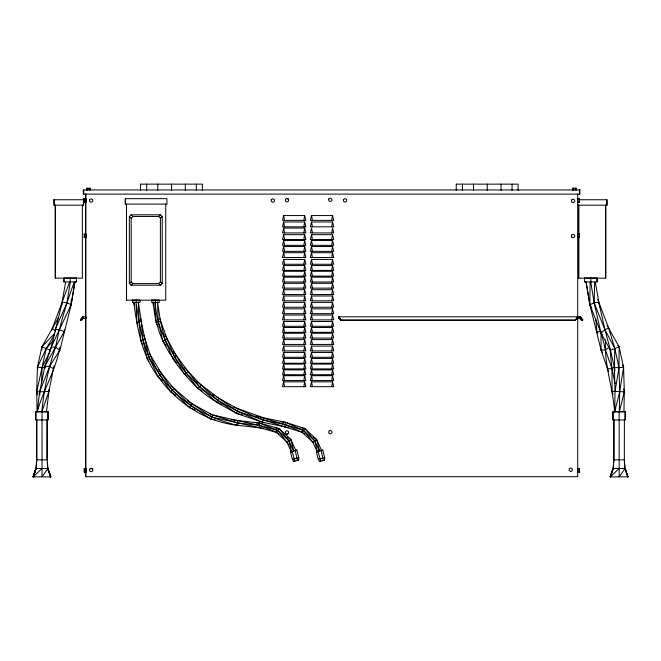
<?xml version="1.0" encoding="UTF-8"?>
<svg xmlns="http://www.w3.org/2000/svg" width="661" height="661" viewBox="0 0 661 661"><rect width="100%" height="100%" fill="white"/><g stroke="black" fill="none" stroke-linecap="round" stroke-linejoin="round"><path stroke-width="0.99" d="M42.023 411.654L42.031 476.862L47.906 468.5L47.195 459.825L47.228 419.834M47.038 459.825L47.063 419.834M54.152 205.174L54.152 199.746M82.666 316.801L81.196 320.436L83.071 318.478L83.071 316.801L80.419 319.907L82.666 316.801L86.17 316.801L86.17 318.478L82.666 318.478L81.196 320.436L80.419 319.907M83.46 205.174L83.46 199.746M83.724 194.103L83.724 189.947M83.856 201.374L83.864 198.688L86.112 198.697L86.112 202.266L83.864 202.266L83.856 201.374L83.864 202.266M85.5 471.549L85.5 476.705L577.706 476.705L577.706 194.103M85.5 469.484L85.5 237.423M85.5 234.325L85.5 202.357M85.5 199.258L85.5 194.103M85.913 476.705L85.913 194.103M86.112 469.459L86.104 472.128L84.253 472.136L84.253 468.558L86.104 468.566L86.112 469.459L84.253 469.45L84.253 468.558M86.12 234.936L86.112 237.613L84.253 237.613L84.253 234.035L86.112 234.044L86.12 234.936L84.261 234.936L84.253 234.035M89.615 469.153L89.615 470.946L91.16 471.838L92.714 470.946L92.714 469.153L91.16 468.261L89.615 469.153M125.334 204.092L125.334 198.664L166.919 198.664L166.919 204.092L125.334 204.092L125.375 198.664M140.504 190.442L140.504 184.138L202.431 184.138L202.39 190.442M140.545 190.442L140.545 184.138M146.701 190.442L146.701 184.138M157.764 190.442L157.764 184.138M162.226 283.528L162.226 216.511L160.483 214.825L131.093 214.825L129.349 216.511L129.349 283.528L131.093 285.213L160.483 285.213L162.226 283.528L160.392 281.892L160.392 218.147L158.648 216.461L132.935 216.461L131.093 214.825M165.754 204.092L165.729 300.185L126.499 300.185L126.499 204.092L126.532 300.185M171.546 190.442L171.546 184.138M185.311 190.442L185.311 184.138M196.334 190.442L196.334 184.138M288.535 433.352L288.535 431.559L286.981 430.666L285.436 431.559L285.436 433.352L286.981 434.244L288.535 433.352L286.981 434.236M288.535 199.308L288.535 201.093L286.981 201.993L285.436 201.093L285.436 199.308L286.981 198.407L288.535 199.308L286.981 198.416M338.878 318.478L338.886 316.801L341.076 319.907L575.177 319.907L577.35 318.478L575.177 320.436L341.068 320.436L338.886 318.478L338.886 316.801L580.548 316.801L582.795 319.907L581.622 320.436L580.135 318.478L582.795 319.907M456.239 190.442L456.272 184.138M462.436 190.442L462.436 184.138M473.499 190.442L473.499 184.138M487.281 190.442L487.281 184.138M501.046 190.442L501.046 184.138M512.06 190.442L512.06 184.138M518.125 190.442L518.158 184.138L456.239 184.138M571.542 236.952L571.542 235.167L573.087 234.267L574.64 235.167L574.64 236.952L573.087 237.853L571.542 236.952L571.542 235.167M571.542 201.812L571.542 200.027L573.087 199.135L574.64 200.027L574.64 201.812L573.087 202.712L571.542 201.812L571.542 200.027M577.574 469.459L577.574 472.128L579.433 472.136L579.433 468.558L577.574 468.566L577.574 469.459L579.433 469.45L579.433 468.558M577.582 234.936L577.574 237.613L579.433 237.613L579.433 234.035L577.574 234.044L577.582 234.936L579.441 234.936L579.433 234.035M577.54 205.174L577.54 201.555M579.433 198.688L579.433 202.266L577.574 202.266L577.574 198.697L577.582 199.589L579.441 199.581L579.433 198.688L577.185 198.697M579.482 194.103L579.482 189.947L579.912 189.947L579.912 194.103L83.294 194.103L83.294 189.947L579.912 189.947M575.177 320.436L577.35 316.801L577.45 318.478L580.548 316.801L580.548 318.478L581.622 320.436L582.391 319.907L580.135 316.801M606.848 205.174L606.848 199.746M619.167 411.654L619.175 476.862L625.05 468.5L624.339 459.825L624.372 419.834M47.922 419.942L47.956 411.654M89.59 190.104L89.59 188.245M575.516 190.104L575.524 188.245M625.066 419.942L625.108 411.654M54.028 365.814L48.897 391.419L46.477 411.894L37.223 411.844C43.296 389.775 56.061 369.598 59.92 347.058M84.253 237.613L84.261 236.721L86.12 236.721L86.112 237.613M84.253 472.136L84.253 471.243L86.112 471.243L86.104 472.128M86.112 198.697L86.112 199.589L84.261 199.581L84.253 198.688L84.253 202.266L84.253 201.374L86.12 201.374M90.483 190.104L90.483 188.245L86.508 188.245L86.508 190.104M341.076 319.907L341.068 320.436L338.886 316.801M576.409 190.104L576.417 188.245L572.434 188.245L572.434 190.104M579.036 199.581L579.044 198.688L579.044 199.581M74.222 282.156C66.381 303.316 59.821 324.997 55.598 347.182C48.311 368.07 43.899 389.858 41.866 411.869L48.897 391.419L48.906 389.428M76.428 278.033L76.519 281.916L63.886 281.916L63.902 278.033L76.502 278.033M63.96 281.916L63.96 278.033M132.522 302.408L132.539 300.069L140.082 300.069L140.091 302.408L132.522 302.408L132.547 300.069M584.555 278.033L584.498 281.916L597.114 281.916L597.081 278.033L584.498 278.033M617.779 345.439L619.142 346.876L618.985 367.524L619.688 391.634L619.324 411.869L624.298 391.849L623.596 367.334L619.142 346.876L607.145 325.526M590.116 282.412L589.843 304.754L601.089 350.132L608.442 371.656M605.608 339.721C603.766 364.261 613.111 387.602 614.523 411.894L615.077 406.829M623.662 388.932L624.298 391.849L623.934 411.844L614.68 411.894L615.052 391.419L614.35 367.714L614.837 348.537L608.715 328.187L597.718 299.408M44.799 368.276L44.849 366.244L51.269 346.951L62.241 302.275L66.943 302.812L71.157 304.754L59.911 350.132L49.558 366.491L39.652 391.849L37.223 411.844M594.66 282.387L594.14 302.812L601.006 333.152L610.508 350.206L615.011 370.705M38.082 407.036L37.066 411.844L36.702 391.849L37.404 367.334L41.858 346.876L58.565 317.536M41.569 383.595L42.04 367.524L46.187 348.537L54.574 334.416M231.73 419.826L259.376 422.99L259.129 427.617L276.381 432.327L278.901 434.029M298.648 460.172L297.4 460.494L298.648 460.172L298.797 457.643L296.88 450.091L295.252 450.505L297.417 460.494L293.699 461.436L292.36 459.288L290.419 451.744L296.88 450.091M322.766 450.091L316.313 451.744L318.247 459.288L319.594 461.436L324.543 460.172L324.683 457.643L322.766 450.091L321.147 450.505M62.084 304.308L62.241 302.275M42.023 468.5L33.24 476.862L36.124 468.5L36.801 459.825L36.801 419.834M619.167 468.5L610.384 476.862L613.268 468.5L613.953 459.825L613.945 419.834M39.974 394.848L39.652 391.849L44.849 366.244L64.1 331.797L64.274 329.756M51.071 348.917L51.269 346.951L71.157 304.754L75.04 281.437M622.34 364.649L623.596 367.334L619.688 391.634L614.68 411.894M70.43 281.404L66.943 302.812L55.202 329.542L59.316 329.632L64.1 331.797M74.982 281.437L71.099 304.754L69.62 308.538M65.613 282.297L61.531 305.2M303.771 220.394L304.688 215.56L283.668 215.56L282.52 220.394L305.836 220.394L304.688 215.56M303.771 226.806L304.688 221.972L283.668 221.972L282.52 226.806L305.836 226.806L304.688 221.972M303.771 232.92L304.688 228.086L283.668 228.086L282.52 232.92L305.836 232.92L304.688 228.086M303.771 239.489L304.688 234.655L283.668 234.655L282.52 239.489L305.836 239.489L304.688 234.655M303.771 245.355L304.688 240.521L283.668 240.521L282.52 245.355L305.836 245.355L304.688 240.521M303.771 251.362L304.688 246.528L283.668 246.528L282.52 251.362L305.836 251.362L304.688 246.528M303.771 257.534L304.688 252.7L283.668 252.7L282.52 257.534L305.836 257.534L304.688 252.7M303.771 264.276L304.688 259.442L283.668 259.442L282.52 264.276L305.836 264.276L304.688 259.442M303.771 270.407L304.688 265.573L283.66 265.573L282.52 270.407L305.836 270.407L304.688 265.573M303.771 276.124L304.688 271.291L283.66 271.291L282.52 276.124L305.836 276.124L304.688 271.291M303.771 282.007L304.688 277.174L283.66 277.174L282.52 282.007L305.836 282.007L304.688 277.174M303.771 288.138L304.688 283.305L283.66 283.305L282.52 288.138L305.836 288.138L304.688 283.305M303.771 294.542L304.688 289.708L283.66 289.708L282.52 294.542L305.836 294.542L304.688 289.708M303.771 300.813L304.688 295.979L283.66 295.979L282.52 300.813L305.836 300.813L304.688 295.979M303.771 307.241L304.688 302.408L283.66 302.408L282.52 307.241L305.836 307.241L304.688 302.408M303.771 313.661L304.688 308.827L283.66 308.827L282.52 313.661L305.836 313.661L304.688 308.827M303.771 319.883L304.688 315.049L283.66 315.049L282.52 319.883L305.836 319.883L304.688 315.049M303.771 326.311L304.688 321.477L283.66 321.477L282.52 326.311L305.836 326.311L304.688 321.477M303.771 332.334L304.688 327.501L283.66 327.501L282.52 332.334L305.836 332.334L304.688 327.501M303.771 338.085L304.688 333.251L283.66 333.251L282.52 338.085L305.836 338.085L304.688 333.251M303.771 344.431L304.688 339.597L283.66 339.597L282.52 344.431L305.836 344.431L304.688 339.597M303.771 350.925L304.688 346.091L283.66 346.091L282.52 350.925L305.836 350.925L304.688 346.091M303.771 357.287L304.688 352.453L283.66 352.453L282.52 357.287L305.836 357.287L304.688 352.453M303.771 363.277L304.688 358.444L283.66 358.444L282.52 363.277L305.836 363.277L304.688 358.444M331.64 220.394L332.557 215.56L311.529 215.56L310.381 220.394L333.698 220.394L332.557 215.56M303.771 368.912L304.688 364.079L283.66 364.079L282.52 368.912L305.836 368.912L304.688 364.079M331.64 226.806L332.557 221.972L311.529 221.972L310.381 226.806L333.698 226.806L332.557 221.972M303.771 374.704L304.688 369.871L283.66 369.871L282.52 374.704L305.836 374.704L304.688 369.871M331.64 232.92L332.557 228.086L333.698 232.92L310.381 232.92L311.529 228.086L312.455 232.92M303.771 380.538L304.688 375.704L283.66 375.704L282.52 380.538L305.836 380.538L304.688 375.704M331.64 239.489L332.557 234.655L311.529 234.655L310.381 239.489L333.698 239.489L332.557 234.655M303.771 386.685L304.688 381.851L283.66 381.851L282.52 386.685L305.836 386.685L304.688 381.851M331.64 245.355L332.557 240.521L311.529 240.521L310.381 245.355L333.698 245.355L332.557 240.521M331.64 251.362L332.557 246.528L311.529 246.528L310.381 251.362L333.698 251.362L332.557 246.528M331.64 257.534L332.557 252.7L311.529 252.7L310.381 257.534L333.698 257.534L332.557 252.7M331.64 264.276L332.557 259.442L311.529 259.442L310.381 264.276L333.698 264.276L332.557 259.442M331.64 270.407L332.557 265.573L311.529 265.573L310.381 270.407L333.698 270.407L332.557 265.573M331.64 276.124L332.557 271.291L311.529 271.291L310.381 276.124L333.698 276.124L332.557 271.291M331.64 282.007L332.557 277.174L311.529 277.174L310.381 282.007L333.698 282.007L332.557 277.174M331.64 288.138L332.557 283.305L311.529 283.305L310.381 288.138L333.698 288.138L332.557 283.305M331.64 294.542L332.557 289.708L311.529 289.708L310.381 294.542L333.698 294.542L332.557 289.708M331.64 300.813L332.557 295.979L311.529 295.979L310.381 300.813L333.698 300.813L332.557 295.979M331.64 307.241L332.557 302.408L311.529 302.408L310.381 307.241L333.698 307.241L332.557 302.408M331.64 313.661L332.557 308.827L311.529 308.827L310.381 313.661L333.698 313.661L332.557 308.827M331.64 319.883L332.557 315.049L311.529 315.049L310.381 319.883L333.698 319.883L332.557 315.049M331.64 326.311L332.557 321.477L311.529 321.477L310.381 326.311L333.698 326.311L332.557 321.477M331.64 332.334L332.557 327.501L311.529 327.501L310.381 332.334L333.698 332.334L332.557 327.501M331.64 338.085L332.557 333.251L311.529 333.251L310.381 338.085L333.698 338.085L332.557 333.251M331.64 344.431L332.557 339.597L311.529 339.597L310.381 344.431L333.698 344.431L332.557 339.597M331.64 350.925L332.557 346.091L311.529 346.091L310.381 350.925L333.698 350.925L332.557 346.091M331.64 357.287L332.557 352.453L311.529 352.453L310.381 357.287L333.698 357.287L332.557 352.453M331.64 363.277L332.557 358.444L311.529 358.444L310.381 363.277L333.698 363.277L332.557 358.444M331.64 368.912L332.557 364.079L311.529 364.079L310.381 368.912L333.698 368.912L332.557 364.079M331.64 374.704L332.557 369.871L311.529 369.871L310.381 374.704L333.698 374.704L332.557 369.871M331.64 380.538L332.557 375.704L311.529 375.704L310.381 380.538L333.698 380.538L332.557 375.704M331.64 386.685L332.557 381.851L311.529 381.851L310.381 386.685L333.698 386.685L332.557 381.851M209.595 413.67L212.437 414.877L237.737 420.66L236.82 425.197C204.869 421.569 176.661 402.392 158.07 376.654C141.702 355.205 137.306 328.071 133.696 302.052L134.505 305.027M37.446 394.848L36.702 391.849L42.04 367.524L50.492 350.206L41.858 346.876L41.883 349.975M233.548 407.085L263.665 417.81L262.475 422.288L288.403 427.543M321.725 450.802L316.669 439.557L304.845 428.543L285.709 422.338L284.379 426.775L302.176 432.327L304.688 434.029M51.698 330.128L69.537 282.181M187.749 400.863L191.839 403.673L212.437 414.877L210.933 419.256L214.99 419.818M216.238 396.74L238.224 409.093L236.721 413.472L262.475 422.288L264.524 422.495M36.107 468.5L33.207 476.862L36.124 468.5L47.906 468.5L50.806 476.862L33.05 476.862L35.95 468.5L36.644 459.825L36.644 419.834M613.251 468.5L610.359 476.862L613.268 468.5L625.05 468.5L627.95 476.862L610.194 476.862L613.094 468.5L613.788 459.825L613.788 419.834M37.735 369.359L37.404 367.334L46.187 348.537L53.417 340.481M82.666 318.478L81.592 320.436L80.816 319.907L83.071 318.478M170.902 385.743L191.839 403.673L189.401 407.614L194.97 409.977M196.59 381.405L218.857 398.294L216.42 402.235L236.721 413.472L242.579 414.934M295.938 450.802L290.873 439.557L279.058 428.543L276.381 432.327L259.261 425.304L237.737 420.66M319.519 451.438L314.752 440.854L304.845 428.543L302.176 432.327L285.048 424.552L255.898 415.876M41.858 346.876L54.789 333.202M160.483 285.213L158.648 283.577L132.935 283.577L131.192 281.892L131.192 218.147L132.935 216.461M158.648 283.577L160.392 281.892M143.718 335.168L150.518 355.659L147.172 358.865L149.056 361.294M164.771 334.466L176.305 355.659L172.967 358.865C185.758 377.216 201.365 394.972 221.914 404.59M149.626 353.809L161.416 373.448L158.07 376.654L162.532 380.934M173.331 351.528L188.03 371.391L184.683 374.597L187.046 376.53M158.268 369.4L173.884 388.594L170.538 391.799L148.849 357.262L142.958 339.961L139.107 321.874L136.017 302.019L136.852 322.444L137.868 325.369M236.721 413.472L217.643 400.26L201.316 385.289L197.97 388.494C178.04 363.063 156.764 335.714 155.178 302.019C153.559 324.064 162.796 345.761 176.487 362.583M602.32 334.615L601.006 333.152L604.873 329.575L608.715 328.187M158.648 216.461L160.483 214.825M160.392 218.147L162.226 216.511M129.349 283.528L131.192 281.892M131.093 285.213L132.935 283.577M609.012 347.438L605.418 349.9L601.089 350.132L601.006 331.706L596.9 331.797L595.768 318.519M293.872 451.339L290.873 439.557L287.039 442.159L276.381 432.327M319.668 451.339L316.669 439.557L312.835 442.159L302.176 432.327M330.302 430.319L328.757 431.22L328.757 433.005L330.302 433.897L331.855 433.005L331.855 431.212L330.302 430.328M570.732 471.524L572.286 470.64L572.286 468.847L570.732 467.955L569.187 468.847L569.187 470.64L570.732 471.533M614.482 367.169L611.97 368.549L607.261 368.805M145.04 338.961L140.859 340.96L142.636 344.579M159.698 318.412L167.101 338.961L162.92 340.96L166.432 345.852M619.142 346.876L610.508 350.206L604.873 329.575L598.816 302.275L595.387 282.297M298.797 457.643L292.36 459.288M324.683 457.643L318.247 459.288M140.859 340.96L139.107 321.874L138.323 301.994L141.347 321.304L136.852 322.444M162.92 340.96L158.26 321.874L157.483 301.994L160.499 321.304L156.013 322.444L152.856 302.052L153.666 305.027M293.699 461.436L294.938 461.122L292.038 451.331M319.594 461.436L320.833 461.122L317.933 451.331M324.543 460.172L323.295 460.494L321.163 450.505M598.816 302.275L594.14 302.812L589.901 304.754L601.006 333.152M36.702 391.849L40.404 391.676M48.897 391.419L39.652 391.849M614.35 367.714L623.596 367.334M579.441 199.746L606.98 199.746L606.98 205.174L577.408 205.174M577.036 318.478L580.548 318.478L582.019 320.436L580.548 316.801M613.044 411.654L613.061 419.942L625.248 419.942L625.265 411.654L612.879 411.654L612.921 419.942M36.818 459.825L47.212 459.825M613.962 459.825L624.356 459.825M577.582 201.374L579.441 201.374L579.433 202.266M256.361 422.982L259.376 422.99L279.058 428.543L288.964 440.854L293.724 451.438M150.518 355.659C163.779 392.675 199.82 416.356 236.82 425.197L238.852 425.205M37.404 367.334L45.733 367.673M624.298 391.849L615.052 391.419L618.985 367.524L614.837 348.537L604.873 329.575L594.14 302.812L590.653 281.404M609.929 348.917L611.97 368.549L612.103 391.419L614.887 391.552M51.269 346.951L55.598 347.182L59.911 350.132M44.849 366.244L49.558 366.491L53.739 368.805M280.785 421.842L285.709 422.338L303.515 430.435L314.752 440.854L317.445 451.975M236.82 425.197L263.045 428.212M275.092 427.898L279.058 428.543M300.887 427.75L304.845 428.543M263.665 417.81L285.709 422.338M259.129 427.617L211.694 417.066L191.839 403.673M284.379 426.775L237.481 411.282L217.643 400.26L199.647 386.892L186.361 372.994L176.305 355.659M212.437 414.877L237.282 422.924L259.261 425.304L277.727 430.435L288.964 440.854L291.65 451.975M259.376 422.99L277.727 430.435L288.807 444.696M238.224 409.093L263.078 420.049L285.048 424.552L303.515 430.435L312.835 442.159L317.263 452.008M262.475 422.288L237.481 411.282L218.857 398.294M85.104 199.292L83.864 198.688L83.864 199.581M91.16 468.261L92.705 469.153M212.743 394.667L214.486 395.699M197.97 388.494L202.249 391.048M210.933 419.256L190.624 405.639L173.884 388.594M170.538 391.799L175.562 395.261M313.372 437.276L316.669 439.557M287.585 437.276L290.873 439.557M129.349 216.511L131.192 218.147M216.42 402.235L199.647 386.892L188.03 371.391L184.502 367.673M52.285 328.187L55.507 331.169M189.401 407.614L172.215 390.197L161.416 373.448M188.03 371.391L201.316 385.289M601.089 350.132L602.725 352.718M184.683 374.597L174.644 357.262L167.101 338.961M591.892 308.356L589.901 304.754L586.018 281.437M596.9 331.797L597.841 333.508M156.013 322.444L158.26 326.823M591.157 307.514L589.843 304.754L585.96 281.437M158.07 376.654L148.849 357.262L140.545 318.412M287.039 442.159L291.476 452.008M172.967 358.865L165.01 339.961L160.499 321.304M624.876 468.5L627.76 476.862M50.616 476.862L47.732 468.5L50.641 476.862L47.732 468.5L47.27 462.717M612.103 391.419L613.111 394.344M598.767 302.275L600.014 307.15M601.006 331.706L605.418 349.9L611.97 368.549L615.077 383.603M147.172 358.865L142.958 339.961L141.347 321.304M311.529 215.56L312.455 220.394M311.529 221.972L312.455 226.806M311.529 234.655L312.455 239.489M311.529 240.521L312.455 245.355M311.529 246.528L312.455 251.362M311.529 252.7L312.455 257.534M311.529 259.442L312.455 264.276M311.529 265.573L312.455 270.407M311.529 271.291L312.455 276.124M311.529 277.174L312.455 282.007M311.529 283.305L312.455 288.138M311.529 289.708L312.455 294.542M311.529 295.979L312.455 300.813M311.529 302.408L312.455 307.241M311.529 308.827L312.455 313.661M311.529 315.049L312.455 319.883M311.529 321.477L312.455 326.311M311.529 327.501L312.455 332.334M311.529 333.251L312.455 338.085M311.529 339.597L312.455 344.431M311.529 346.091L312.455 350.925M311.529 352.453L312.455 357.287M311.529 358.444L312.455 363.277M283.668 215.56L284.594 220.394M311.529 364.079L312.455 368.912M283.668 221.972L284.594 226.806M311.529 369.871L312.455 374.704M283.668 228.086L284.594 232.92M311.529 375.704L312.455 380.538M283.668 234.655L284.594 239.489M311.529 381.851L312.455 386.685M283.668 240.521L284.594 245.355M283.668 246.528L284.594 251.362M283.668 252.7L284.594 257.534M283.668 259.442L284.594 264.276M283.66 265.573L284.594 270.407M283.66 271.291L284.594 276.124M283.66 277.174L284.594 282.007M283.66 283.305L284.594 288.138M283.66 289.708L284.594 294.542M283.66 295.979L284.594 300.813M283.66 302.408L284.594 307.241M283.66 308.827L284.594 313.661M283.66 315.049L284.594 319.883M283.66 321.477L284.594 326.311M283.66 327.501L284.594 332.334M283.66 333.251L284.594 338.085M283.66 339.597L284.594 344.431M283.66 346.091L284.594 350.925M283.66 352.453L284.594 357.287M283.66 358.444L284.594 363.277M283.66 364.079L284.594 368.912M283.66 369.871L284.594 374.704M283.66 375.704L284.594 380.538M283.66 381.851L284.594 386.685M624.339 461.758L624.819 467.542M71.058 300.689L71.157 304.754M597.023 278.033L597.065 281.916M579.433 237.613L579.433 236.721L577.582 236.721L577.574 237.613M579.433 472.136L579.424 471.243L577.574 471.243L577.574 472.128M572.831 188.245L572.839 190.104M86.905 188.245L86.913 190.104M35.909 411.654L35.917 419.942M573.731 188.245L573.731 190.104M573.335 188.245L573.335 190.104M87.806 188.245L87.806 190.104M605.757 205.174L605.757 278.174L578.631 278.174L578.631 237.043M605.633 205.174L605.633 278.174M590.843 278.033L590.843 281.916M578.755 205.174L578.755 233.961M578.755 237.043L578.755 278.174M578.631 205.174L578.631 233.961M155.475 300.069L155.475 302.408M136.323 300.069L136.323 302.408M82.369 205.174L82.369 278.174L55.243 278.174L55.243 205.174M70.248 278.033L70.248 281.916M55.367 205.174L55.367 278.174M54.02 199.746L54.02 205.174L83.592 205.174L83.592 199.746L54.02 199.746M89.615 199.647L89.615 201.44L91.16 202.332L92.714 201.44L92.714 199.647L91.16 198.763L89.615 199.647M271.274 199.647L271.274 201.44L272.828 202.332L274.373 201.44L274.373 199.647L272.819 198.763L271.274 199.647M328.757 198.961L328.757 200.754L330.302 201.646L331.855 200.754L331.855 198.961L330.302 198.077L328.757 198.961M343.546 199.498L343.546 201.283L345.092 202.183L346.645 201.283L346.645 199.498L345.092 198.606L343.546 199.498M48.121 411.654L48.079 419.942L35.752 419.942L35.752 411.654L48.121 411.654M151.7 300.069L151.691 302.408L159.251 302.408L159.227 300.069L151.708 300.069M35.967 468.5L33.075 476.862L35.967 468.5M613.111 468.5L610.219 476.862L613.111 468.5M627.95 476.862L625.05 468.5L627.925 476.862M50.806 476.862L47.906 468.5L50.781 476.862"/></g></svg>
